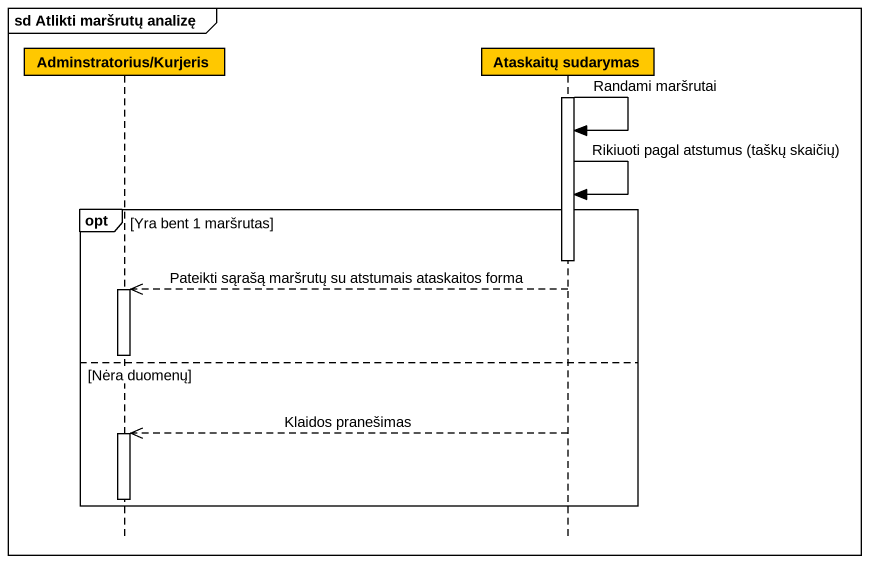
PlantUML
@startuml
mainframe sd Atlikti maršrutų analizę
hide footbox
participant "Adminstratorius/Kurjeris" as Adminstratorius_Kurjeris #FFC800
participant "Ataskaitų sudarymas" as Ataskaitų_sudarymas #FFC800

activate Ataskaitų_sudarymas
Ataskaitų_sudarymas -> Ataskaitų_sudarymas : Randami maršrutai
Ataskaitų_sudarymas -> Ataskaitų_sudarymas : Rikiuoti pagal atstumus (taškų skaičių)
opt Yra bent 1 maršrutas
  deactivate Ataskaitų_sudarymas
  Ataskaitų_sudarymas -->> Adminstratorius_Kurjeris : Pateikti sąrašą maršrutų su atstumais ataskaitos forma
  activate Adminstratorius_Kurjeris
  deactivate Adminstratorius_Kurjeris
else Nėra duomenų
  Ataskaitų_sudarymas -->> Adminstratorius_Kurjeris : Klaidos pranešimas
  activate Adminstratorius_Kurjeris
  deactivate Adminstratorius_Kurjeris
end
@enduml
